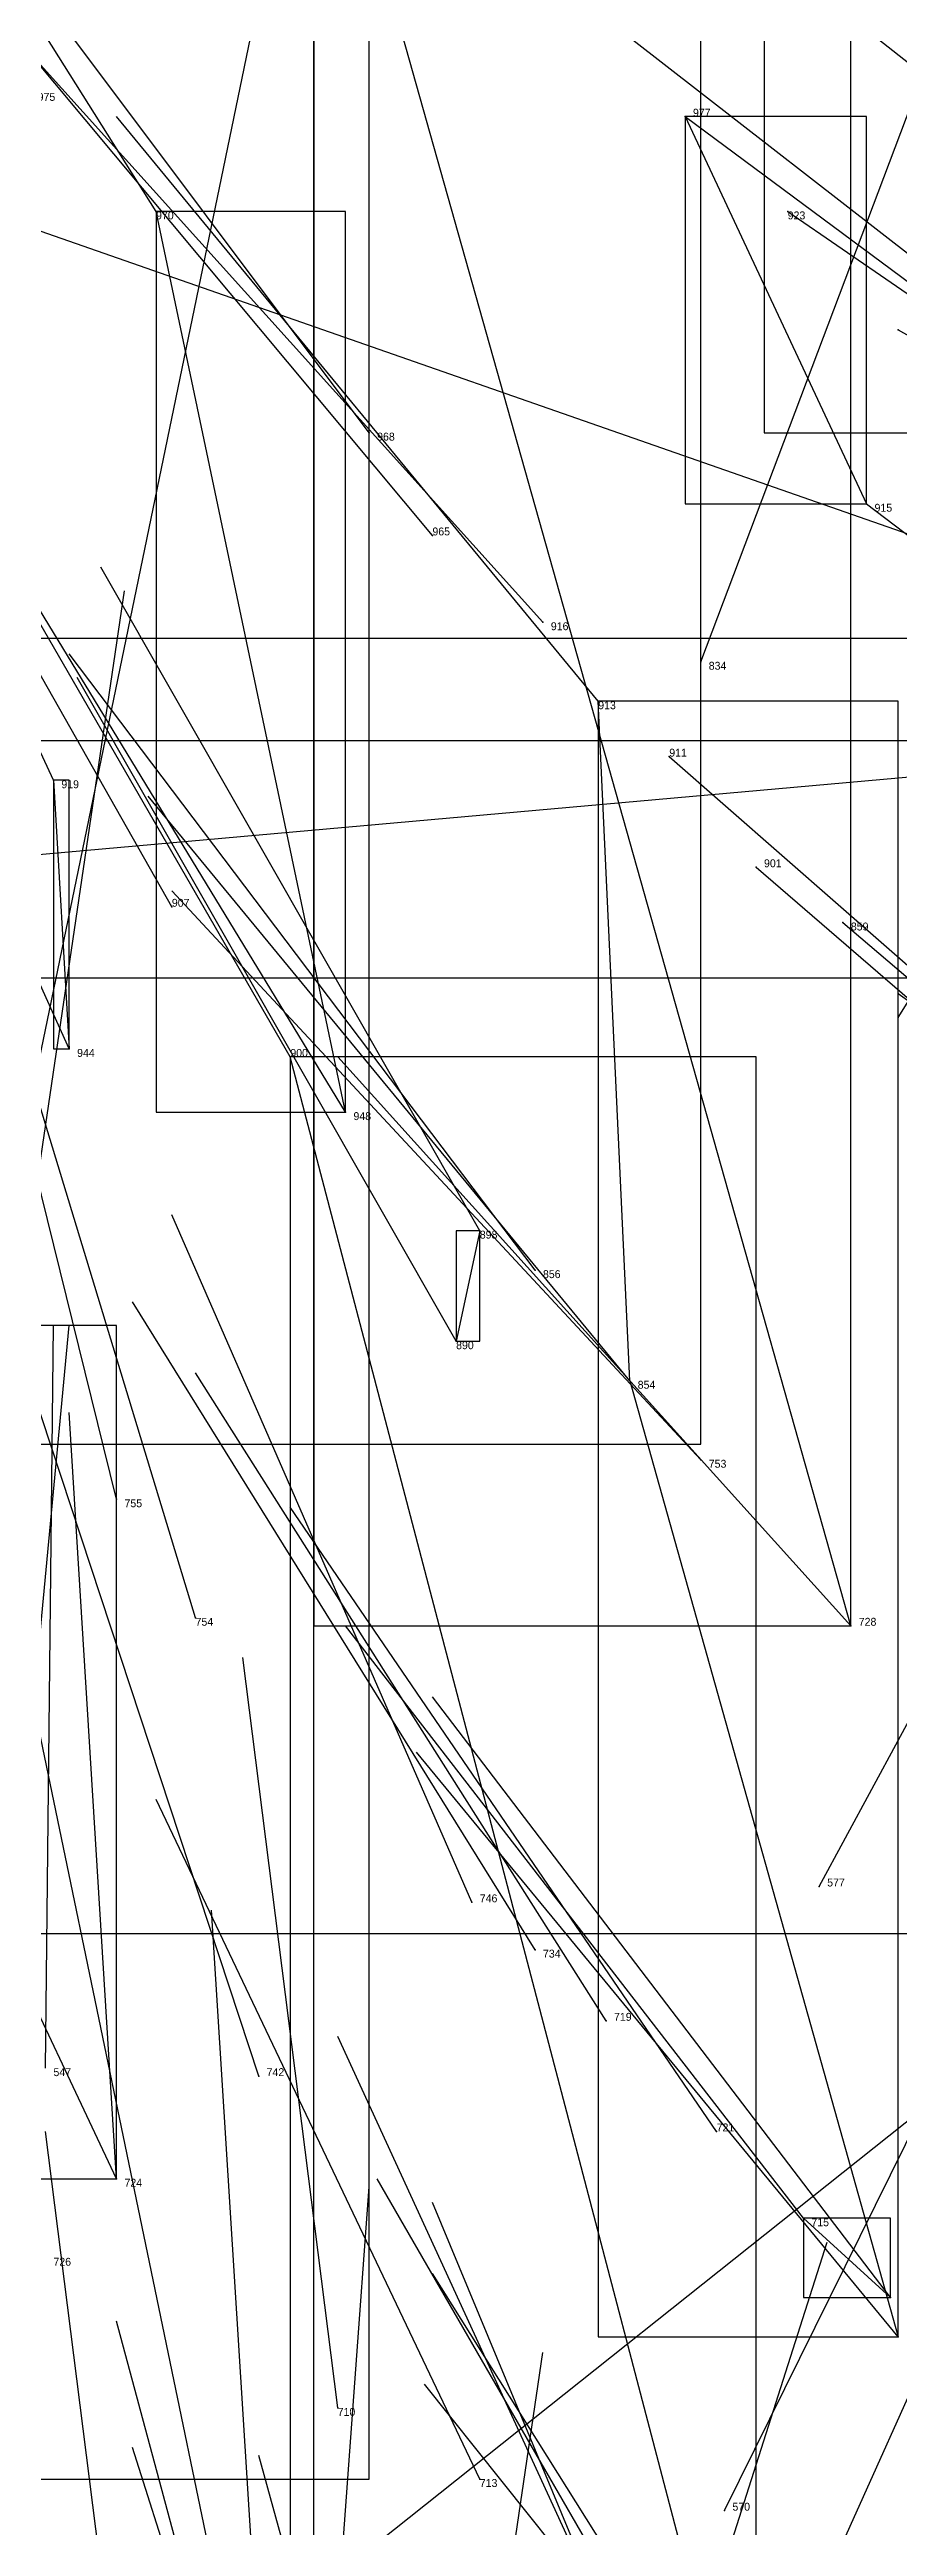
# Model space of a CAD drawing. Extents: x 59.1 to 70.8, y 600.3 to 605.1.
# Drawn here: x 68.2985 to 68.406, y 601.381 to 601.6945 of the extents above; entities that cross this region are included whole.
import ezdxf

# ---------------------------------------------------------------- set-up
doc = ezdxf.new("R2010")
doc.units = 0
for name, color, linetype in [('Clients', 3, 'CONTINUOUS'), ('Facilities', 3, 'CONTINUOUS'), ('Facilities_lines', 3, 'CONTINUOUS'), ('Min_max_boxes', 1, 'CONTINUOUS'), ('Normals', 1, 'CONTINUOUS'), ('Source_points', 5, 'CONTINUOUS'), ('Text', 3, 'CONTINUOUS')]:
    doc.layers.add(name, color=color, linetype=linetype)

msp = doc.modelspace()

# ---------------------------------------------------------------- linework, layer by layer
at = {"layer": 'Clients', "color": 5}
for p in [(68.312, 601.674, 446.68), (68.402, 601.637, 446.406), (68.368, 601.612, 446.387), (68.301, 601.568, 446.461), (68.329, 601.567, 446.36), (68.35, 601.531, 446.277), (68.405, 601.41, 445.723), (68.406, 601.405, 445.665)]:
    msp.add_point(p, dxfattribs=at)
at = {"layer": 'Facilities', "color": 3}
for p in [(68.379, 601.686, 446.508), (68.392, 601.674, 446.448), (68.406, 601.659, 446.391), (68.339, 601.646, 446.563), (68.347, 601.633, 446.506), (68.361, 601.622, 446.445), (68.381, 601.617, 445.296), (68.377, 601.605, 446.328), (68.299, 601.602, 446.477), (68.388, 601.591, 446.27), (68.314, 601.586, 446.417), (68.399, 601.584, 446.212), (68.406, 601.575, 446.153), (68.406, 601.572, 445.329), (68.336, 601.56, 446.303), (68.353, 601.545, 446.245), (68.36, 601.54, 446.185), (68.372, 601.526, 446.128), (68.381, 601.516, 446.068), (68.307, 601.511, 446.187), (68.317, 601.496, 446.129), (68.4, 601.495, 445.954), (68.396, 601.462, 444.914), (68.352, 601.46, 446.011), (68.36, 601.454, 445.953), (68.369, 601.445, 445.895), (68.325, 601.438, 446.025), (68.383, 601.431, 445.837), (68.307, 601.425, 445.899), (68.394, 601.42, 445.779), (68.335, 601.396, 445.782), (68.353, 601.387, 445.829), (68.384, 601.383, 444.756)]:
    msp.add_point(p, dxfattribs=at)
at = {"layer": 'Facilities_lines', "color": 3}
for p, q in [((68.236, 601.776, 445.965), (68.332, 601.314, 445.558)), ((68.339, 601.769, 445.899), (68.26, 601.387, 445.858)), ((68.4, 601.495, 445.954), (68.332, 601.736, 446.802)), ((68.124, 601.732, 446.158), (68.445, 601.62, 446.097)), ((68.379, 601.686, 446.508), (68.402, 601.637, 446.406)), ((68.336, 601.56, 446.303), (68.312, 601.674, 446.68)), ((68.372, 601.526, 446.128), (68.368, 601.612, 446.387)), ((68.459, 601.607, 445.862), (68.122, 601.577, 445.709)), ((68.299, 601.602, 446.477), (68.301, 601.568, 446.461)), ((68.388, 601.342, 445.551), (68.329, 601.567, 446.36)), ((68.353, 601.545, 446.245), (68.35, 601.531, 446.277)), ((68.307, 601.425, 445.899), (68.256, 601.533, 446.349)), ((68.372, 601.526, 446.128), (68.406, 601.405, 445.665)), ((68.437, 601.456, 445.073), (68.159, 601.235, 445.196)), ((68.394, 601.42, 445.779), (68.405, 601.41, 445.723))]:
    msp.add_line(p, q, dxfattribs=at)
at = {"layer": 'Min_max_boxes', "color": 1}
for p, q in [((68.381, 601.518, 445.98), (68.381, 601.804, 445.98)), ((68.381, 601.518, 446.197), (68.381, 601.804, 446.197)), ((68.332, 601.314, 445.558), (68.332, 601.776, 445.558)), ((68.332, 601.314, 445.965), (68.332, 601.776, 445.965)), ((68.339, 601.387, 445.858), (68.339, 601.769, 445.858)), ((68.339, 601.387, 445.899), (68.339, 601.769, 445.899)), ((68.389, 601.763, 446.274), (68.389, 601.646, 446.274)), ((68.389, 601.763, 446.641), (68.389, 601.646, 446.641)), ((68.332, 601.736, 445.954), (68.332, 601.495, 445.954)), ((68.332, 601.736, 446.802), (68.332, 601.495, 446.802)), ((68.4, 601.495, 445.954), (68.4, 601.736, 445.954)), ((68.4, 601.495, 446.802), (68.4, 601.736, 446.802)), ((68.402, 601.686, 446.406), (68.379, 601.686, 446.406)), ((68.379, 601.686, 446.406), (68.379, 601.637, 446.406)), ((68.402, 601.686, 446.508), (68.379, 601.686, 446.508)), ((68.379, 601.686, 446.508), (68.379, 601.637, 446.508)), ((68.379, 601.686, 446.406), (68.379, 601.686, 446.508)), ((68.402, 601.637, 446.406), (68.402, 601.686, 446.406)), ((68.402, 601.637, 446.508), (68.402, 601.686, 446.508)), ((68.402, 601.686, 446.406), (68.402, 601.686, 446.508)), ((68.336, 601.674, 446.303), (68.312, 601.674, 446.303)), ((68.312, 601.674, 446.303), (68.312, 601.56, 446.303)), ((68.336, 601.674, 446.68), (68.312, 601.674, 446.68)), ((68.312, 601.674, 446.68), (68.312, 601.56, 446.68)), ((68.312, 601.674, 446.303), (68.312, 601.674, 446.68)), ((68.336, 601.56, 446.303), (68.336, 601.674, 446.303)), ((68.336, 601.56, 446.68), (68.336, 601.674, 446.68)), ((68.336, 601.674, 446.303), (68.336, 601.674, 446.68)), ((68.389, 601.646, 446.274), (68.419, 601.646, 446.274)), ((68.389, 601.646, 446.641), (68.419, 601.646, 446.641)), ((68.389, 601.646, 446.274), (68.389, 601.646, 446.641)), ((68.379, 601.637, 446.406), (68.402, 601.637, 446.406)), ((68.379, 601.637, 446.508), (68.402, 601.637, 446.508)), ((68.379, 601.637, 446.406), (68.379, 601.637, 446.508)), ((68.402, 601.637, 446.406), (68.402, 601.637, 446.508)), ((68.124, 601.62, 446.097), (68.445, 601.62, 446.097)), ((68.124, 601.62, 446.158), (68.445, 601.62, 446.158)), ((68.406, 601.612, 445.665), (68.368, 601.612, 445.665)), ((68.368, 601.612, 445.665), (68.368, 601.405, 445.665)), ((68.406, 601.612, 446.387), (68.368, 601.612, 446.387)), ((68.368, 601.612, 446.387), (68.368, 601.405, 446.387)), ((68.368, 601.612, 445.665), (68.368, 601.612, 446.387)), ((68.406, 601.405, 445.665), (68.406, 601.612, 445.665)), ((68.406, 601.405, 446.387), (68.406, 601.612, 446.387)), ((68.406, 601.612, 445.665), (68.406, 601.612, 446.387)), ((68.459, 601.607, 445.709), (68.122, 601.607, 445.709)), ((68.459, 601.607, 445.862), (68.122, 601.607, 445.862)), ((68.301, 601.602, 446.461), (68.299, 601.602, 446.461)), ((68.299, 601.602, 446.461), (68.299, 601.568, 446.461)), ((68.301, 601.602, 446.477), (68.299, 601.602, 446.477)), ((68.299, 601.602, 446.477), (68.299, 601.568, 446.477)), ((68.299, 601.602, 446.461), (68.299, 601.602, 446.477)), ((68.301, 601.568, 446.461), (68.301, 601.602, 446.461)), ((68.301, 601.568, 446.477), (68.301, 601.602, 446.477)), ((68.301, 601.602, 446.461), (68.301, 601.602, 446.477)), ((68.122, 601.577, 445.709), (68.459, 601.577, 445.709)), ((68.122, 601.577, 445.862), (68.459, 601.577, 445.862)), ((68.299, 601.568, 446.461), (68.301, 601.568, 446.461)), ((68.299, 601.568, 446.477), (68.301, 601.568, 446.477)), ((68.299, 601.568, 446.461), (68.299, 601.568, 446.477)), ((68.301, 601.568, 446.461), (68.301, 601.568, 446.477)), ((68.388, 601.567, 445.551), (68.329, 601.567, 445.551)), ((68.329, 601.567, 445.551), (68.329, 601.342, 445.551)), ((68.388, 601.567, 446.36), (68.329, 601.567, 446.36)), ((68.329, 601.567, 446.36), (68.329, 601.342, 446.36)), ((68.329, 601.567, 445.551), (68.329, 601.567, 446.36)), ((68.388, 601.342, 445.551), (68.388, 601.567, 445.551)), ((68.388, 601.342, 446.36), (68.388, 601.567, 446.36)), ((68.388, 601.567, 445.551), (68.388, 601.567, 446.36)), ((68.312, 601.56, 446.303), (68.336, 601.56, 446.303)), ((68.312, 601.56, 446.68), (68.336, 601.56, 446.68)), ((68.312, 601.56, 446.303), (68.312, 601.56, 446.68)), ((68.336, 601.56, 446.303), (68.336, 601.56, 446.68)), ((68.353, 601.545, 446.245), (68.35, 601.545, 446.245)), ((68.35, 601.545, 446.245), (68.35, 601.531, 446.245)), ((68.353, 601.545, 446.277), (68.35, 601.545, 446.277)), ((68.35, 601.545, 446.277), (68.35, 601.531, 446.277)), ((68.35, 601.545, 446.245), (68.35, 601.545, 446.277)), ((68.353, 601.531, 446.245), (68.353, 601.545, 446.245)), ((68.353, 601.531, 446.277), (68.353, 601.545, 446.277)), ((68.353, 601.545, 446.245), (68.353, 601.545, 446.277)), ((68.307, 601.533, 445.899), (68.256, 601.533, 445.899)), ((68.307, 601.533, 446.349), (68.256, 601.533, 446.349)), ((68.307, 601.425, 445.899), (68.307, 601.533, 445.899)), ((68.307, 601.425, 446.349), (68.307, 601.533, 446.349)), ((68.307, 601.533, 445.899), (68.307, 601.533, 446.349)), ((68.35, 601.531, 446.245), (68.353, 601.531, 446.245)), ((68.35, 601.531, 446.277), (68.353, 601.531, 446.277)), ((68.35, 601.531, 446.245), (68.35, 601.531, 446.277)), ((68.353, 601.531, 446.245), (68.353, 601.531, 446.277)), ((68.144, 601.518, 445.98), (68.381, 601.518, 445.98)), ((68.144, 601.518, 446.197), (68.381, 601.518, 446.197)), ((68.381, 601.518, 445.98), (68.381, 601.518, 446.197)), ((68.332, 601.495, 445.954), (68.4, 601.495, 445.954)), ((68.332, 601.495, 446.802), (68.4, 601.495, 446.802)), ((68.332, 601.495, 445.954), (68.332, 601.495, 446.802)), ((68.4, 601.495, 445.954), (68.4, 601.495, 446.802)), ((68.437, 601.456, 444.587), (68.159, 601.456, 444.587)), ((68.437, 601.456, 445.196), (68.159, 601.456, 445.196)), ((68.256, 601.425, 445.899), (68.307, 601.425, 445.899)), ((68.256, 601.425, 446.349), (68.307, 601.425, 446.349)), ((68.307, 601.425, 445.899), (68.307, 601.425, 446.349)), ((68.405, 601.42, 445.723), (68.394, 601.42, 445.723)), ((68.394, 601.42, 445.723), (68.394, 601.41, 445.723)), ((68.405, 601.42, 445.779), (68.394, 601.42, 445.779)), ((68.394, 601.42, 445.779), (68.394, 601.41, 445.779)), ((68.394, 601.42, 445.723), (68.394, 601.42, 445.779)), ((68.405, 601.41, 445.723), (68.405, 601.42, 445.723)), ((68.405, 601.41, 445.779), (68.405, 601.42, 445.779)), ((68.405, 601.42, 445.723), (68.405, 601.42, 445.779)), ((68.394, 601.41, 445.723), (68.405, 601.41, 445.723)), ((68.394, 601.41, 445.779), (68.405, 601.41, 445.779)), ((68.394, 601.41, 445.723), (68.394, 601.41, 445.779)), ((68.405, 601.41, 445.723), (68.405, 601.41, 445.779)), ((68.368, 601.405, 445.665), (68.406, 601.405, 445.665)), ((68.368, 601.405, 446.387), (68.406, 601.405, 446.387)), ((68.368, 601.405, 445.665), (68.368, 601.405, 446.387)), ((68.406, 601.405, 445.665), (68.406, 601.405, 446.387)), ((68.26, 601.387, 445.858), (68.339, 601.387, 445.858)), ((68.26, 601.387, 445.899), (68.339, 601.387, 445.899)), ((68.339, 601.387, 445.858), (68.339, 601.387, 445.899))]:
    msp.add_line(p, q, dxfattribs=at)
at = {"layer": 'Normals', "color": 1}
for p, q in [((68.312, 601.674, 446.68), (68.261, 601.755, 446.651)), ((68.339, 601.646, 446.563), (68.282, 601.722, 446.533)), ((68.383, 601.712, 446.627), (68.459, 601.652, 446.651)), ((68.347, 601.633, 446.506), (68.286, 601.706, 446.475)), ((68.381, 601.617, 445.296), (68.415, 601.707, 445.269)), ((68.372, 601.696, 446.565), (68.448, 601.637, 446.592)), ((68.361, 601.622, 446.445), (68.297, 601.693, 446.415)), ((68.299, 601.602, 446.477), (68.26, 601.686, 446.44)), ((68.368, 601.612, 446.387), (68.307, 601.686, 446.36)), ((68.379, 601.686, 446.508), (68.456, 601.629, 446.536)), ((68.392, 601.674, 446.448), (68.472, 601.619, 446.473)), ((68.314, 601.586, 446.417), (68.268, 601.667, 446.382)), ((68.406, 601.659, 446.391), (68.491, 601.611, 446.414)), ((68.406, 601.572, 445.329), (68.458, 601.655, 445.309)), ((68.301, 601.568, 446.461), (68.263, 601.652, 446.423)), ((68.329, 601.567, 446.36), (68.281, 601.65, 446.332)), ((68.336, 601.56, 446.303), (68.286, 601.642, 446.274)), ((68.402, 601.637, 446.406), (68.478, 601.579, 446.435)), ((68.353, 601.545, 446.245), (68.305, 601.629, 446.221)), ((68.294, 601.531, 445.103), (68.308, 601.626, 445.075)), ((68.36, 601.54, 446.185), (68.301, 601.618, 446.164)), ((68.35, 601.531, 446.277), (68.302, 601.615, 446.252)), ((68.377, 601.605, 446.328), (68.449, 601.542, 446.358)), ((68.307, 601.511, 446.187), (68.284, 601.604, 446.158)), ((68.372, 601.526, 446.128), (68.311, 601.6, 446.101)), ((68.388, 601.591, 446.27), (68.461, 601.528, 446.295)), ((68.317, 601.496, 446.129), (68.289, 601.588, 446.1)), ((68.381, 601.516, 446.068), (68.314, 601.588, 446.051)), ((68.399, 601.584, 446.212), (68.474, 601.52, 446.229)), ((68.406, 601.575, 446.153), (68.486, 601.518, 446.17)), ((68.4, 601.495, 445.954), (68.335, 601.567, 445.929)), ((68.396, 601.462, 444.914), (68.443, 601.549, 444.9)), ((68.352, 601.46, 446.011), (68.314, 601.547, 445.98)), ((68.36, 601.454, 445.953), (68.309, 601.536, 445.927)), ((68.292, 601.438, 445.954), (68.301, 601.533, 445.925)), ((68.298, 601.439, 444.831), (68.299, 601.533, 444.797)), ((68.325, 601.438, 446.025), (68.295, 601.529, 445.996)), ((68.369, 601.445, 445.895), (68.317, 601.527, 445.87)), ((68.307, 601.425, 445.899), (68.301, 601.522, 445.874)), ((68.383, 601.431, 445.837), (68.329, 601.51, 445.807)), ((68.394, 601.42, 445.779), (68.336, 601.495, 445.749)), ((68.335, 601.396, 445.782), (68.323, 601.491, 445.755)), ((68.405, 601.41, 445.723), (68.347, 601.486, 445.693)), ((68.406, 601.405, 445.665), (68.345, 601.479, 445.638)), ((68.353, 601.387, 445.829), (68.312, 601.473, 445.799)), ((68.384, 601.383, 444.756), (68.428, 601.472, 444.744)), ((68.325, 601.364, 445.776), (68.319, 601.459, 445.745)), ((68.375, 601.356, 445.608), (68.335, 601.443, 445.58)), ((68.31, 601.336, 445.612), (68.298, 601.431, 445.582)), ((68.381, 601.339, 444.603), (68.421, 601.428, 444.582)), ((68.332, 601.329, 444.49), (68.339, 601.424, 444.458)), ((68.388, 601.342, 445.551), (68.34, 601.425, 445.523)), ((68.384, 601.333, 445.617), (68.347, 601.422, 445.591)), ((68.368, 601.326, 444.532), (68.397, 601.417, 444.502)), ((68.398, 601.332, 445.493), (68.347, 601.413, 445.465)), ((68.332, 601.314, 445.558), (68.307, 601.407, 445.53)), ((68.347, 601.308, 444.462), (68.361, 601.403, 444.435)), ((68.406, 601.324, 445.435), (68.346, 601.399, 445.409)), ((68.338, 601.3, 445.571), (68.309, 601.391, 445.542)), ((68.35, 601.3, 445.5), (68.325, 601.39, 445.464))]:
    msp.add_line(p, q, dxfattribs=at)
at = {"layer": 'Source_points', "color": 5}
for p in [(68.379, 601.686, 446.508), (68.312, 601.674, 446.68), (68.392, 601.674, 446.448), (68.406, 601.659, 446.391), (68.339, 601.646, 446.563), (68.402, 601.637, 446.406), (68.347, 601.633, 446.506), (68.361, 601.622, 446.445), (68.381, 601.617, 445.296), (68.368, 601.612, 446.387), (68.377, 601.605, 446.328), (68.299, 601.602, 446.477), (68.388, 601.591, 446.27), (68.314, 601.586, 446.417), (68.399, 601.584, 446.212), (68.406, 601.575, 446.153), (68.406, 601.572, 445.329), (68.301, 601.568, 446.461), (68.329, 601.567, 446.36), (68.336, 601.56, 446.303), (68.353, 601.545, 446.245), (68.36, 601.54, 446.185), (68.35, 601.531, 446.277), (68.372, 601.526, 446.128), (68.381, 601.516, 446.068), (68.307, 601.511, 446.187), (68.317, 601.496, 446.129), (68.4, 601.495, 445.954), (68.396, 601.462, 444.914), (68.352, 601.46, 446.011), (68.36, 601.454, 445.953), (68.369, 601.445, 445.895), (68.325, 601.438, 446.025), (68.383, 601.431, 445.837), (68.307, 601.425, 445.899), (68.394, 601.42, 445.779), (68.405, 601.41, 445.723), (68.406, 601.405, 445.665), (68.335, 601.396, 445.782), (68.353, 601.387, 445.829), (68.384, 601.383, 444.756)]:
    msp.add_point(p, dxfattribs=at)

# ---------------------------------------------------------------- texts
at = {"layer": 'Text', "color": 3}
for s, p in [('975', (68.297, 601.688, 446.738)), ('977', (68.38, 601.686, 446.508)), ('970', (68.312, 601.673, 446.68)), ('923', (68.392, 601.673, 446.448)), ('968', (68.34, 601.645, 446.563)), ('915', (68.403, 601.636, 446.406)), ('965', (68.347, 601.633, 446.506)), ('916', (68.362, 601.621, 446.445)), ('834', (68.382, 601.616, 445.296)), ('913', (68.368, 601.611, 446.387)), ('911', (68.377, 601.605, 446.328)), ('919', (68.3, 601.601, 446.477)), ('901', (68.389, 601.591, 446.27)), ('907', (68.314, 601.586, 446.417)), ('859', (68.4, 601.583, 446.212)), ('944', (68.302, 601.567, 446.461)), ('900', (68.329, 601.567, 446.36)), ('948', (68.337, 601.559, 446.303)), ('898', (68.353, 601.544, 446.245)), ('856', (68.361, 601.539, 446.185)), ('890', (68.35, 601.53, 446.277)), ('854', (68.373, 601.525, 446.128)), ('753', (68.382, 601.515, 446.068)), ('755', (68.308, 601.51, 446.187)), ('754', (68.317, 601.495, 446.129)), ('728', (68.401, 601.495, 445.954)), ('746', (68.353, 601.46, 446.011)), ('577', (68.397, 601.462, 444.914)), ('734', (68.361, 601.453, 445.953)), ('719', (68.37, 601.445, 445.895)), ('547', (68.299, 601.438, 444.831)), ('742', (68.326, 601.438, 446.025)), ('721', (68.383, 601.431, 445.837)), ('724', (68.308, 601.424, 445.899)), ('715', (68.395, 601.419, 445.779)), ('726', (68.299, 601.414, 445.972)), ('710', (68.335, 601.395, 445.782)), ('713', (68.353, 601.386, 445.829)), ('570', (68.385, 601.383, 444.756))]:
    msp.add_text(s, height=0.001, dxfattribs=at).set_placement(p)

doc.saveas('drawing.dxf')
